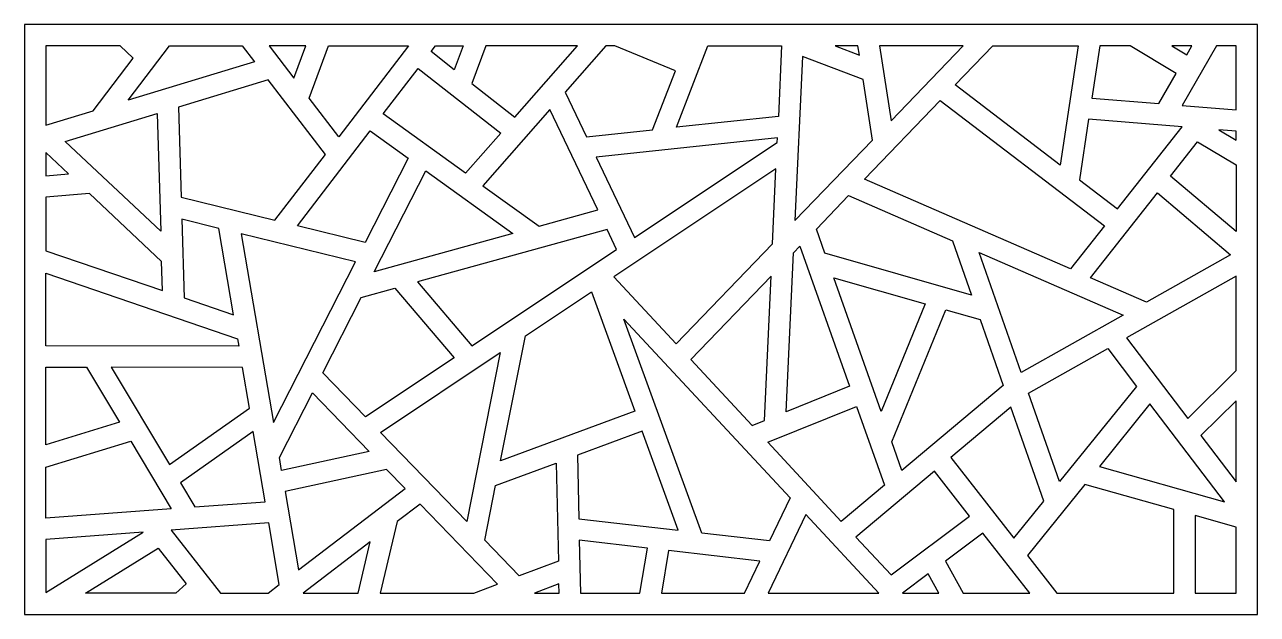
# Model space of a CAD drawing. Extents: x 39 to 501, y 85 to 306.
import ezdxf

# ---------------------------------------------------------------- set-up
doc = ezdxf.new("R2010")
doc.units = 0
doc.layers.add('LAYER_01', color=7, linetype='CONTINUOUS')

msp = doc.modelspace()

# ---------------------------------------------------------------- linework, layer by layer
at = {"layer": 'LAYER_01'}
for points in [[(38.93, 84.86), (501.15, 84.86), (501.15, 306.1), (38.93, 306.1)], [(74.69, 298.1), (46.93, 298.1), (46.93, 268.43), (64.58, 273.79), (79.63, 293.47)], [(120.55, 298.1), (125.11, 292.14), (77.69, 277.76), (93.24, 298.1)], [(144.31, 298.1), (130.62, 298.1), (139.86, 286.04)], [(145.61, 278.53), (152.84, 298.1), (182.88, 298.1), (156.73, 264.01)], [(200.03, 289.2), (191.36, 296.01), (192.97, 298.1), (203.32, 298.1)], [(246.17, 298.1), (211.85, 298.1), (206.64, 284.01), (222.72, 271.38)], [(282.94, 288.81), (260.25, 298.1), (256.81, 298.1), (241.64, 280.81), (249.61, 264.05), (274.37, 266.67)], [(283.31, 267.62), (295.11, 298.1), (322.75, 298.1), (321.55, 271.68)], [(351.39, 298.1), (342.83, 298.1), (351.92, 294.65)], [(363.8, 270.03), (390.82, 298.1), (359.49, 298.1)], [(427.24, 253.4), (387.84, 283.47), (401.93, 298.1), (433.94, 298.1)], [(442.03, 298.1), (439.09, 278.52), (464.21, 276.49), (470.7, 287.81), (453.46, 298.1)], [(476.6, 298.1), (469.07, 298.1), (474.68, 294.75)], [(485.82, 298.1), (473.02, 275.78), (493.15, 274.15), (493.15, 298.1)], [(353.32, 285.56), (330.58, 294.19), (327.78, 232.61), (356.82, 262.78)], [(217.43, 265.36), (204.26, 250.36), (173.39, 272.58), (186.49, 289.66)], [(130.3, 285.36), (96.62, 275.14), (97.6, 241.39), (132.74, 232.74), (151.69, 257.44)], [(431.07, 214.43), (353.79, 248.09), (382.26, 277.67), (443.82, 230.67)], [(89.97, 228.56), (54.16, 262.26), (88.68, 272.74)], [(235.89, 274.26), (210.78, 245.66), (231.84, 230.51), (253.82, 236.58)], [(472.94, 267.76), (437.9, 270.59), (434.5, 247.85), (448.76, 236.96)], [(168.52, 266.23), (182.79, 255.95), (166.67, 224.39), (141.22, 230.66)], [(321.1, 261.92), (321.18, 263.59), (253.26, 256.39), (267.59, 226.25)], [(493.15, 262.8), (493.15, 266.12), (486.73, 266.64)], [(493.15, 228.52), (468.6, 249.28), (478.69, 262.13), (493.15, 253.47)], [(46.93, 258.08), (46.93, 249.41), (55.38, 250.13)], [(189.36, 251.22), (221.94, 227.77), (170.05, 213.42)], [(320.65, 252), (259.85, 211.48), (283.23, 186.33), (319.37, 223.88)], [(46.93, 221.28), (90.62, 206.34), (90.3, 217.27), (63.2, 242.77), (46.93, 241.38)], [(393.94, 204.67), (339.02, 220.34), (335.81, 229.42), (347.87, 241.94), (386.8, 224.99)], [(491.12, 219.76), (459.61, 202.01), (438.65, 211.13), (463.66, 242.98)], [(117.21, 197.25), (111.7, 229.68), (97.84, 233.09), (98.7, 203.58)], [(162.93, 217.08), (120.17, 227.6), (132.19, 156.9)], [(206.65, 185.63), (260.87, 221.77), (257.31, 229.25), (186.29, 209.61)], [(327.23, 220.5), (329.61, 222.97), (348.19, 170.43), (324.51, 160.86)], [(396.81, 220.63), (450.88, 197.08), (412.65, 175.54)], [(46.93, 212.83), (118.74, 188.27), (119.21, 185.5), (46.93, 185.59)], [(316.36, 157.56), (318.82, 211.77), (288.68, 180.46), (311.71, 155.68)], [(342.3, 211.09), (376.57, 201.31), (360.04, 160.93)], [(493.15, 211.72), (452.08, 188.58), (475.11, 158.34), (493.15, 176.3)], [(150.69, 175.53), (165.11, 203.76), (177.79, 207.26), (199.94, 181.16), (166.68, 158.99)], [(251.42, 205.86), (267.7, 161.09), (217.37, 142.43), (226.68, 189.37)], [(364.05, 149.6), (384.31, 199.1), (397.19, 195.43), (405.87, 170.71), (367.87, 138.79)], [(292.84, 115.36), (263.65, 195.64), (325.94, 128.62), (318.21, 112.4)], [(217.28, 183.1), (204.69, 119.64), (172.33, 153.14)], [(427.01, 134.66), (415.34, 167.88), (445.05, 184.62), (455.89, 170.38)], [(46.93, 148.49), (46.93, 177.59), (62.11, 177.57), (74.46, 156.92)], [(120.57, 177.5), (71.43, 177.56), (93.22, 141.13), (123.18, 162.18)], [(168.08, 146.02), (135.26, 138.88), (134.43, 143.71), (146.84, 168)], [(317.54, 149.41), (350.86, 162.88), (361.33, 133.3), (345.15, 119.71)], [(408.7, 162.65), (386.18, 143.73), (409.87, 113.45), (421.1, 127.34)], [(441.93, 140.39), (488.81, 127.13), (460.88, 163.83)], [(493.15, 165.02), (479.99, 151.92), (493.15, 134.64)], [(102.77, 125.16), (129.14, 127.13), (124.66, 153.44), (97.34, 134.24)], [(283.95, 116.4), (270.44, 153.57), (246.19, 144.58), (246.72, 120.75)], [(46.93, 140.12), (78.69, 149.84), (93.84, 124.5), (46.93, 121.01)], [(141.6, 101.56), (181.59, 132.04), (174.62, 139.26), (136.6, 130.98)], [(238.26, 141.64), (239.07, 104.78), (224.39, 99.27), (211.46, 112.64), (215.54, 133.22)], [(380.05, 138.58), (350.6, 113.84), (363.8, 99.64), (393.27, 121.68)], [(425.98, 92.86), (469.81, 92.86), (469.81, 124.19), (436.46, 133.62), (414.93, 106.98)], [(207.35, 92.86), (216.23, 96.2), (187.19, 126.25), (178.58, 119.69), (172.23, 92.86)], [(359.18, 92.86), (331.8, 122.32), (317.75, 92.86)], [(477.81, 92.86), (493.15, 92.86), (493.15, 117.59), (477.81, 121.93)], [(46.93, 112.98), (46.93, 93.09), (83.42, 115.7)], [(130.19, 92.86), (134.42, 96.09), (130.49, 119.2), (93.81, 116.47), (112.42, 92.86)], [(143.38, 92.86), (164.01, 92.86), (168.55, 112.05)], [(269.61, 92.86), (272.45, 109.69), (246.9, 112.67), (247.34, 92.86)], [(390.89, 92.86), (415.82, 92.86), (398.21, 115.38), (384.17, 104.88)], [(95.6, 92.86), (61.75, 92.86), (88.95, 109.71), (99.54, 96.28)], [(277.72, 92.86), (308.88, 92.86), (314.57, 104.77), (280.4, 108.76)], [(381.73, 92.86), (377.71, 100.05), (368.1, 92.86)], [(230.09, 92.86), (239.34, 92.86), (239.26, 96.31)]]:
    msp.add_lwpolyline(points, close=True, dxfattribs=at)

doc.saveas('drawing.dxf')
